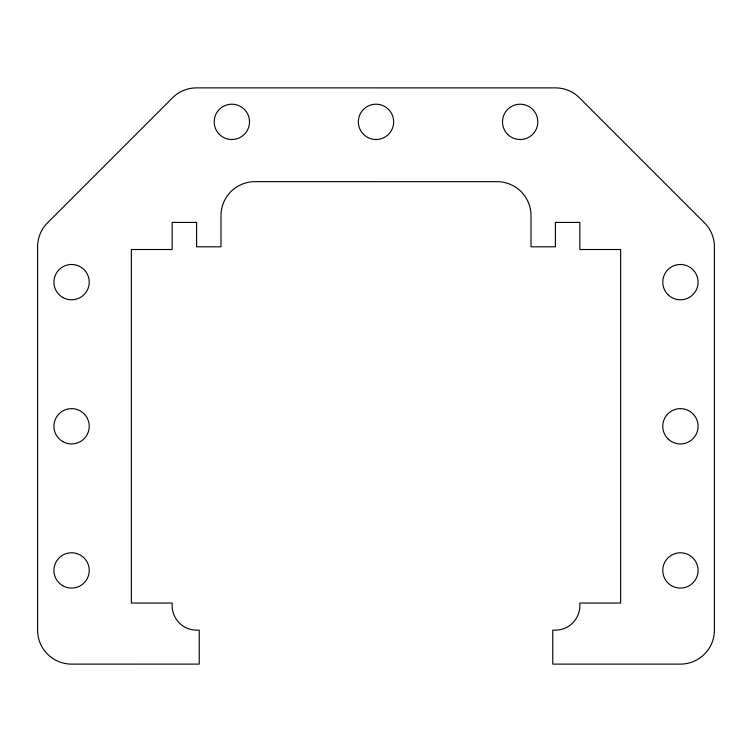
<?xml version="1.0" encoding="UTF-8"?>
<svg xmlns="http://www.w3.org/2000/svg" width="752" height="752" viewBox="0 0 752 752"><rect width="100%" height="100%" fill="white"/><g stroke="black" fill="none" stroke-linecap="round" stroke-linejoin="round"><path stroke-width="1.13" d="M37.6 246.797L37.6 630.138A33.972 33.972 0 0 0 71.572 664.119L199.233 664.11L199.233 630.138L196.61 630.138A24.459 24.459 0 0 1 172.142 605.764L172.142 603.048L131.374 603.048L131.374 249.523L172.142 249.523L172.142 222.432L196.61 222.432L196.61 246.806L220.985 246.806L220.985 215.636A33.972 33.972 0 0 1 254.956 181.655L497.044 181.664A33.972 33.972 0 0 1 531.015 215.636L531.015 246.806L555.39 246.806L555.39 222.432L579.858 222.432L579.858 249.523L620.626 249.523L620.626 603.048L579.858 603.048L579.858 605.764A24.459 24.459 0 0 1 555.39 630.138L552.767 630.138L552.767 664.11L680.419 664.11A33.972 33.972 0 0 0 714.4 630.138L714.4 246.806A33.972 33.972 0 0 0 704.445 222.78L579.51 97.835A33.972 33.972 0 0 0 555.484 87.89L196.516 87.881A33.972 33.972 0 0 0 172.49 97.835L47.555 222.78A33.972 33.972 0 0 0 37.6 246.797M62.745 441.584A17.672 17.672 0 0 0 89.244 426.281A17.672 17.672 0 0 0 62.745 410.987A17.672 17.672 0 0 0 62.745 441.584M62.745 297.435A17.672 17.672 0 0 0 89.244 282.141A17.672 17.672 0 0 0 62.745 266.838A17.672 17.672 0 0 0 62.745 297.435M219.358 134.354A17.672 17.672 0 0 0 248.921 126.43A17.672 17.672 0 0 0 227.283 104.791A17.672 17.672 0 0 0 219.358 134.354M363.507 134.354A17.672 17.672 0 0 0 393.07 126.43A17.672 17.672 0 0 0 371.432 104.801A17.672 17.672 0 0 0 363.507 134.354M507.656 134.354A17.672 17.672 0 0 0 537.219 126.439A17.672 17.672 0 0 0 515.581 104.801A17.672 17.672 0 0 0 507.656 134.354M667.936 294.634A17.672 17.672 0 0 0 697.489 286.709A17.672 17.672 0 0 0 675.851 265.071A17.672 17.672 0 0 0 667.936 294.634M667.926 438.783A17.672 17.672 0 0 0 697.489 430.858A17.672 17.672 0 0 0 675.851 409.22A17.672 17.672 0 0 0 667.926 438.783M671.592 585.733A17.672 17.672 0 0 0 698.091 570.43A17.672 17.672 0 0 0 671.592 555.136A17.672 17.672 0 0 0 671.592 585.733M62.745 585.733A17.672 17.672 0 0 0 89.244 570.43A17.672 17.672 0 0 0 62.745 555.126A17.672 17.672 0 0 0 62.745 585.733"/></g></svg>
